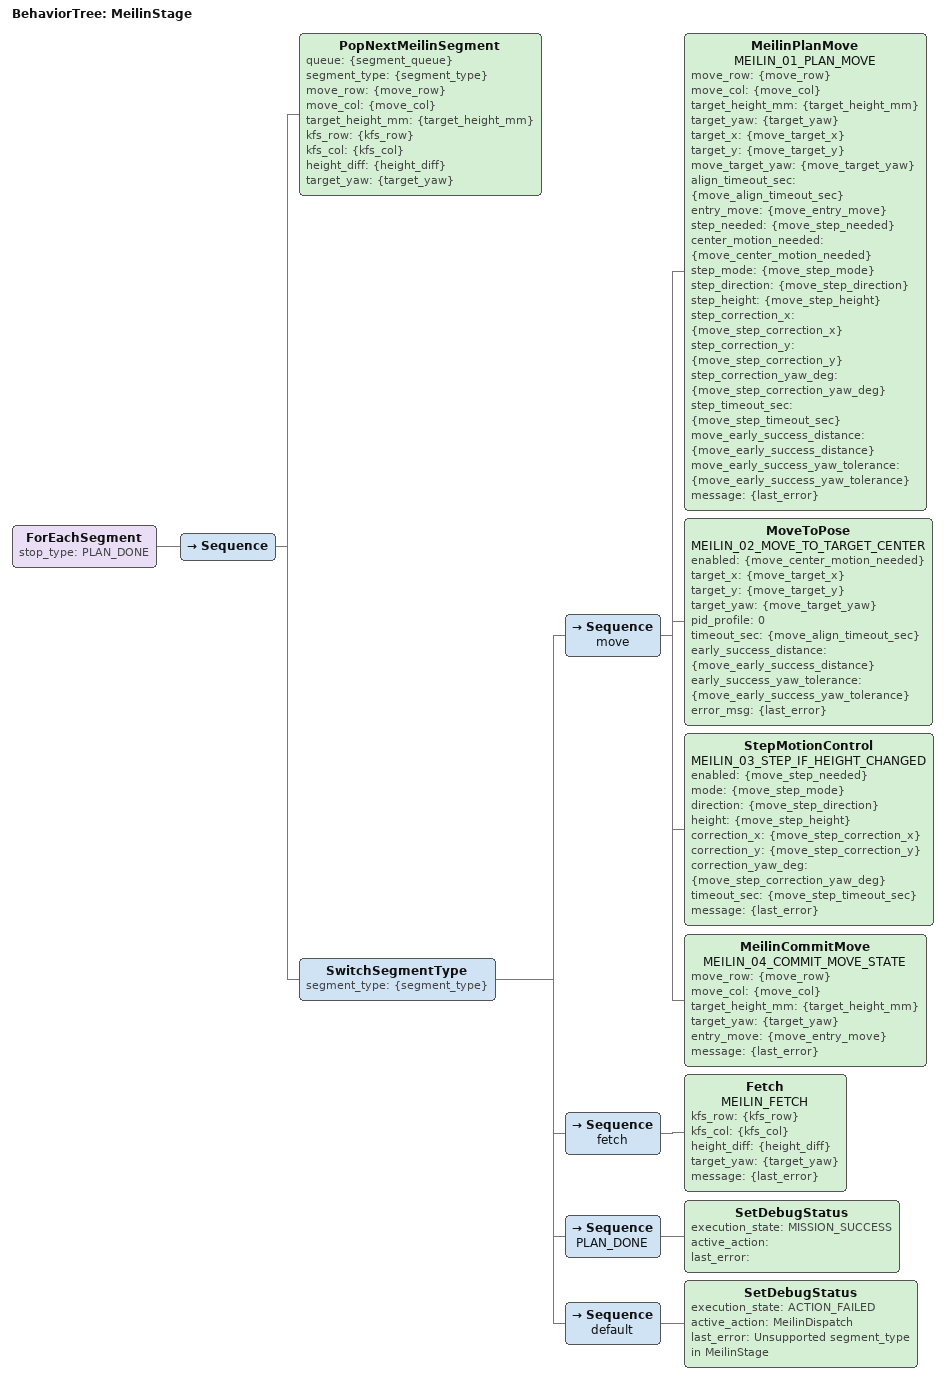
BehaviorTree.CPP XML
<?xml version="1.0"?>
<root BTCPP_format="4" main_tree_to_execute="MeilinStage">
  <BehaviorTree ID="MeilinStage">
    <ForEachSegment stop_type="PLAN_DONE">
      <Sequence>
        <PopNextMeilinSegment queue="{segment_queue}"
                              segment_type="{segment_type}"
                              move_row="{move_row}"
                              move_col="{move_col}"
                              target_height_mm="{target_height_mm}"
                              kfs_row="{kfs_row}"
                              kfs_col="{kfs_col}"
                              height_diff="{height_diff}"
                              target_yaw="{target_yaw}"/>

        <SwitchSegmentType segment_type="{segment_type}">
          <Sequence name="move">
            <MeilinPlanMove name="MEILIN_01_PLAN_MOVE"
                            move_row="{move_row}"
                            move_col="{move_col}"
                            target_height_mm="{target_height_mm}"
                            target_yaw="{target_yaw}"
                            target_x="{move_target_x}"
                            target_y="{move_target_y}"
                            move_target_yaw="{move_target_yaw}"
                            align_timeout_sec="{move_align_timeout_sec}"
                            entry_move="{move_entry_move}"
                            step_needed="{move_step_needed}"
                            center_motion_needed="{move_center_motion_needed}"
                            step_mode="{move_step_mode}"
                            step_direction="{move_step_direction}"
                            step_height="{move_step_height}"
                            step_correction_x="{move_step_correction_x}"
                            step_correction_y="{move_step_correction_y}"
                            step_correction_yaw_deg="{move_step_correction_yaw_deg}"
                            step_timeout_sec="{move_step_timeout_sec}"
                            move_early_success_distance="{move_early_success_distance}"
                            move_early_success_yaw_tolerance="{move_early_success_yaw_tolerance}"
                            message="{last_error}"/>

            <MoveToPose name="MEILIN_02_MOVE_TO_TARGET_CENTER"
                        enabled="{move_center_motion_needed}"
                        target_x="{move_target_x}"
                        target_y="{move_target_y}"
                        target_yaw="{move_target_yaw}"
                        pid_profile="0"
                        timeout_sec="{move_align_timeout_sec}"
                        early_success_distance="{move_early_success_distance}"
                        early_success_yaw_tolerance="{move_early_success_yaw_tolerance}"
                        error_msg="{last_error}"/>

            <StepMotionControl name="MEILIN_03_STEP_IF_HEIGHT_CHANGED"
                               enabled="{move_step_needed}"
                               mode="{move_step_mode}"
                               direction="{move_step_direction}"
                               height="{move_step_height}"
                               correction_x="{move_step_correction_x}"
                               correction_y="{move_step_correction_y}"
                               correction_yaw_deg="{move_step_correction_yaw_deg}"
                               timeout_sec="{move_step_timeout_sec}"
                               message="{last_error}"/>

            <MeilinCommitMove name="MEILIN_04_COMMIT_MOVE_STATE"
                              move_row="{move_row}"
                              move_col="{move_col}"
                              target_height_mm="{target_height_mm}"
                              target_yaw="{target_yaw}"
                              entry_move="{move_entry_move}"
                              message="{last_error}"/>
          </Sequence>

          <Sequence name="fetch">
            <Fetch name="MEILIN_FETCH"
                   kfs_row="{kfs_row}"
                   kfs_col="{kfs_col}"
                   height_diff="{height_diff}"
                   target_yaw="{target_yaw}"
                   message="{last_error}"/>
          </Sequence>

          <Sequence name="PLAN_DONE">
            <SetDebugStatus execution_state="MISSION_SUCCESS" active_action="" last_error=""/>
          </Sequence>

          <Sequence name="default">
            <SetDebugStatus execution_state="ACTION_FAILED" active_action="MeilinDispatch"
                            last_error="Unsupported segment_type in MeilinStage"/>
          </Sequence>
        </SwitchSegmentType>
      </Sequence>
    </ForEachSegment>
  </BehaviorTree>
</root>
